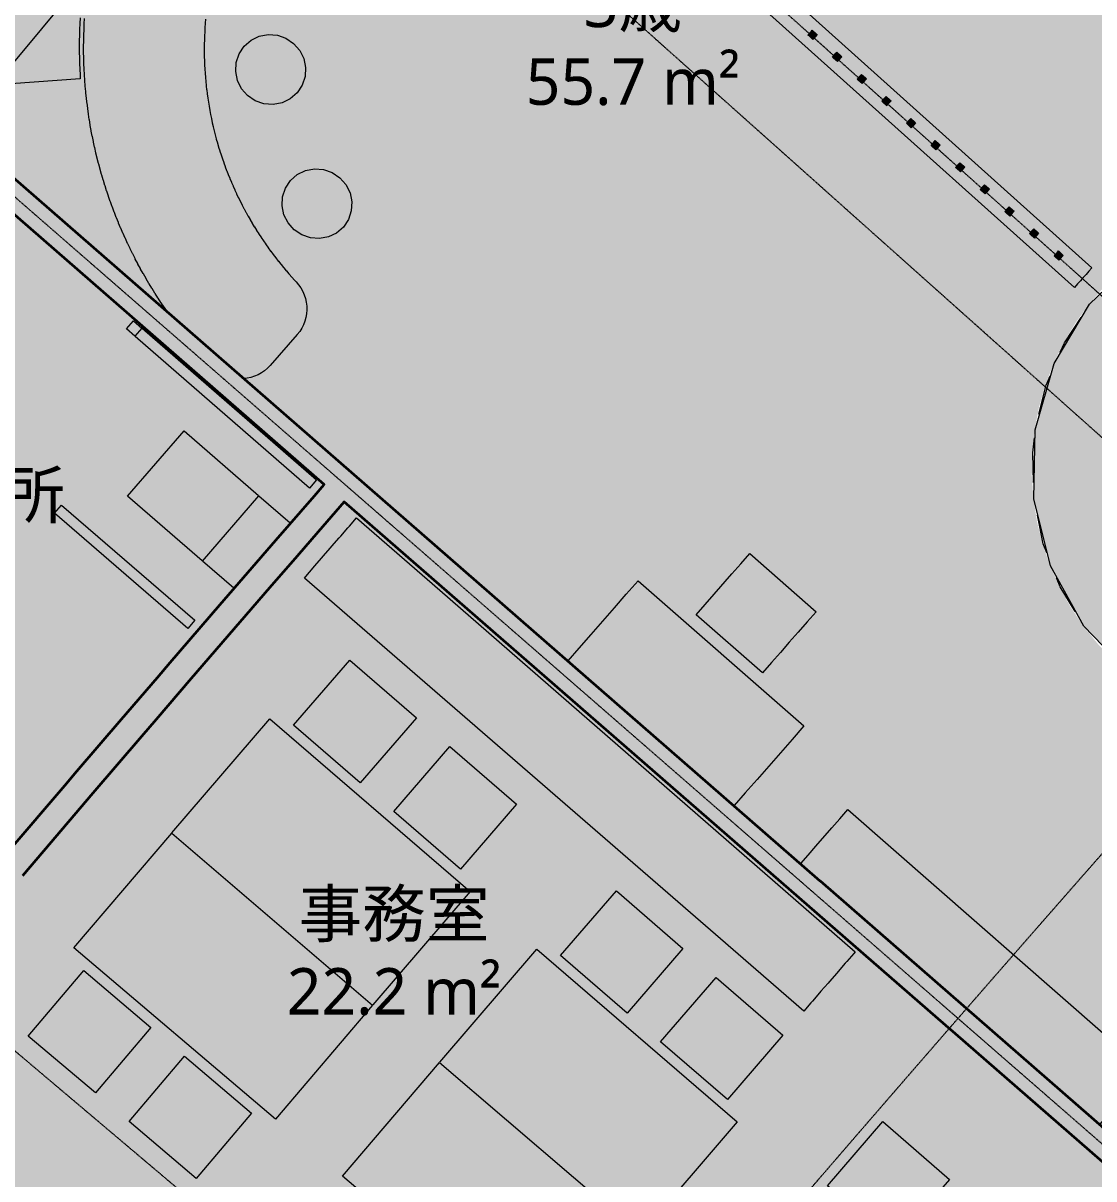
# Model space of a CAD drawing. Header units: millimetres. Extents: x -100577 to 287200, y -212120 to 238461.
# Drawn here: x 57077 to 61937, y 32017 to 37261 of the extents above; entities that cross this region are included whole.
import ezdxf

# ---------------------------------------------------------------- set-up
doc = ezdxf.new("R2010")
doc.units = ezdxf.units.MM
doc.linetypes.add('DASHDOT', pattern=[3.556, 2.54, -0.508, 0, -0.508])
for name, color, linetype, lineweight in [('01_切断（構造・壁）', 7, 'Continuous', 35), ('02_切断（家具）', 8, 'Continuous', 18), ('06_部屋の色', 8, 'Continuous', 0), ('10_見えがかり', 7, 'Continuous', 13), ('11_見えがかり（家具）', 8, 'Continuous', 9), ('40_通り芯', 1, 'DASHDOT', 9), ('50_寸法', 3, 'Continuous', 9), ('60_部屋名・面積', 7, 'Continuous', 13), ('70_断面の位置', 6, 'DASHDOT', 9)]:
    doc.layers.add(name, color=color, linetype=linetype, lineweight=lineweight)
doc.styles.add('JP', font='NotoSansCJKjp-Regular.otf')

msp = doc.modelspace()

# ---------------------------------------------------------------- hatches: boundary and pattern name
at = {"layer": '02_切断（家具）'}
for points in [[(60639.3, 37207.3), (60654.8, 37224.6), (60658.9, 37229.2), (60676.5, 37213.3), (60681.2, 37209.1), (60665.7, 37191.9), (60661.6, 37187.3), (60644, 37203.1)], [(60751, 37107.2), (60766.4, 37124.4), (60770.5, 37129), (60788.2, 37113.2), (60792.9, 37109), (60777.4, 37091.8), (60773.3, 37087.2), (60755.7, 37103)], [(60862.6, 37007.1), (60878, 37024.2), (60882.2, 37028.9), (60899.8, 37013.1), (60904.5, 37008.8), (60889.1, 36991.6), (60885, 36987), (60867.4, 37002.8)], [(60974.3, 36906.9), (60989.7, 36924), (60993.8, 36928.7), (61011.4, 36912.9), (61016.2, 36908.7), (61000.8, 36891.5), (60996.6, 36886.9), (60979.1, 36902.6)], [(61086, 36806.8), (61101.3, 36823.9), (61105.5, 36828.5), (61123, 36812.8), (61127.8, 36808.5), (61112.5, 36791.4), (61108.3, 36786.7), (61090.8, 36802.5)], [(61197.7, 36706.6), (61212.9, 36723.7), (61217.2, 36728.4), (61234.7, 36712.7), (61239.5, 36708.3), (61224.2, 36691.3), (61220, 36686.6), (61202.5, 36702.3)], [(61309.3, 36606.5), (61324.6, 36623.5), (61328.8, 36628.2), (61346.3, 36612.6), (61351.2, 36608.2), (61335.9, 36591.2), (61331.7, 36586.5), (61314.2, 36602.1)], [(61421, 36506.3), (61436.2, 36523.3), (61440.5, 36528.1), (61457.9, 36512.4), (61462.8, 36508), (61447.6, 36491.1), (61443.3, 36486.3), (61425.9, 36501.9)], [(61532.7, 36406.2), (61547.9, 36423.1), (61552.2, 36427.9), (61569.6, 36412.3), (61574.5, 36407.9), (61559.3, 36391), (61555, 36386.2), (61537.6, 36401.8)], [(61644.4, 36306.1), (61659.5, 36322.9), (61663.8, 36327.7), (61681.2, 36312.2), (61686.1, 36307.7), (61671, 36290.9), (61666.7, 36286), (61649.3, 36301.6)], [(61756, 36205.9), (61771.1, 36222.7), (61775.5, 36227.6), (61792.8, 36212), (61797.8, 36207.6), (61782.7, 36190.7), (61778.4, 36185.9), (61761, 36201.4)], [(58968.1, 34688.6), (60854.1, 33047.6), (60847.6, 33040.1), (60815.1, 33002.8), (60808.6, 32995.3), (60776.2, 32957.9), (60769.7, 32950.4), (60737.2, 32913), (60730.7, 32905.6), (60698.2, 32868.2), (60691.7, 32860.7), (60659.3, 32823.3), (60652.8, 32815.8), (60620.3, 32778.4), (60242.6, 33105.9), (58353.6, 34743.5), (58360.2, 34751.1), (58393.1, 34789.1), (58399.7, 34796.7), (58432.6, 34834.7), (58439.2, 34842.3), (58472.2, 34880.2), (58478.8, 34887.8), (58511.8, 34925.8), (58518.4, 34933.4), (58551.3, 34971.3), (58557.9, 34978.9), (58590.9, 35016.8), (58968.1, 34688.6)]]:
    msp.add_hatch(color=8, dxfattribs=at).paths.add_polyline_path(points)
at = {"layer": '06_部屋の色', "true_color": 0xe9dfcf}
for points in [[(59145.9, 42600.1), (69183.6, 33329.2), (68240.3, 32292.7), (68266.2, 32269.2), (67323, 31232.9), (67297, 31256.3), (63750.1, 34437.3), (63796.7, 34490.9), (63858.3, 34575.7), (63912.3, 34665.5), (63958.3, 34759.8), (63995.8, 34857.6), (64024.7, 34958.4), (64044.7, 35061.3), (64055.7, 35165.5), (64057.5, 35270.4), (64050.2, 35374.9), (64033.8, 35478.5), (64008.4, 35580.2), (63974.3, 35679.3), (63931.7, 35775.1), (63880.8, 35866.8), (63822.2, 35953.7), (63756.3, 36035.1), (63683.4, 36110.5), (63604.3, 36179.3), (63519.5, 36240.9), (63429.6, 36294.9), (63335.4, 36340.9), (63237.6, 36378.5), (63136.8, 36407.3), (63033.9, 36427.4), (62929.6, 36438.3), (62824.8, 36440.1), (62720.2, 36432.8), (62616.7, 36416.4), (62515, 36391.1), (62415.9, 36356.9), (62320.1, 36314.3), (62228.4, 36263.5), (62141.5, 36204.9), (62060, 36138.9), (61984.6, 36066.1), (61962.4, 36040.5), (57124.7, 40379.3)], [(57124.7, 40379.3), (61962.4, 36040.5), (61915.9, 35986.9), (61854.2, 35902.1), (61800.2, 35812.3), (61754.3, 35718.1), (61716.7, 35620.2), (61687.8, 35519.4), (61667.8, 35416.5), (61656.9, 35312.3), (61655, 35207.5), (61662.4, 35102.9), (61678.8, 34999.3), (61704.1, 34897.6), (61738.2, 34798.5), (61780.9, 34702.7), (61831.7, 34611.1), (61890.3, 34524.1), (61956.3, 34442.7), (62029.1, 34367.3), (62108.2, 34298.5), (62193, 34236.9), (62282.9, 34182.9), (62377.1, 34136.9), (62475, 34099.4), (62575.8, 34070.5), (62678.7, 34050.5), (62782.9, 34039.5), (62887.7, 34037.7), (62992.3, 34045), (63095.8, 34061.4), (63197.6, 34086.7), (63296.7, 34120.9), (63392.4, 34163.5), (63484.1, 34214.3), (63571, 34273), (63652.5, 34338.9), (63727.9, 34411.8), (63750.1, 34437.3), (67297, 31256.3), (66368.9, 30206.1), (66395.1, 30182.9), (65467.2, 29133), (55136.2, 38129.2)], [(53252.5, 35933.7), (55136.2, 38129.2), (65440.9, 29156), (64528.3, 28092.3), (64554.8, 28069.5), (63642.4, 27006.1), (63615.7, 27028.7), (53397.7, 35666.8), (53469.3, 35750.3)], [(51259, 33542.8), (53174.4, 35842.5), (53391.3, 35659.1), (53397.7, 35666.8), (63615.7, 27028.7), (62718.7, 25951.8), (62745.6, 25929.4), (61848.9, 24852.8)], [(50973.3, 27824.3), (50951.2, 27877), (50930.3, 27931.4), (50910.5, 27987.2), (50891.6, 28044.1), (50873.2, 28101.7), (50855.3, 28159.8), (50837.4, 28218.1), (50819.5, 28276.2), (50801.3, 28334), (50782.4, 28391), (50762.8, 28447), (50742.2, 28501.6), (50720.2, 28554.7), (50698.7, 28608.2), (50678.9, 28664.1), (50660.7, 28721.8), (50643.5, 28780.8), (50626.9, 28840.7), (50610.5, 28900.8), (50593.9, 28960.7), (50576.7, 29019.7), (50558.4, 29077.5), (50538.7, 29133.4), (50517.2, 29186.9), (50493.3, 29237.5), (50466.8, 29284.7), (50437.2, 29327.9), (50404, 29366.7), (50366.9, 29400.4), (50327.6, 29431.3), (50288.4, 29462.3), (50285.4, 29464.7), (50388.8, 29595.7), (50680.9, 29963.9), (50778.1, 30085.9), (50973.8, 30331.4), (51267.6, 30698.3), (51562.2, 31064.4), (51857.6, 31429.9), (52153.9, 31794.7), (52451.1, 32158.8), (52650.1, 32401.6), (52749, 32522.2), (53047.9, 32884.9), (53347.5, 33247), (53648, 33608.3), (53949.3, 33968.9), (54251.5, 34328.9), (54554.5, 34688.1), (62496.7, 27973.9), (62209.2, 27633.1), (61922.5, 27291.5), (61636.6, 26949.3), (61351.5, 26606.4), (61067.2, 26262.9), (60783.6, 25918.7), (60692.9, 25808.2), (60689.8, 25804.3), (60500.9, 25573.9), (60218.9, 25228.4), (59937.8, 24882.3), (59657.4, 24535.5), (59377.9, 24188.1), (59099.1, 23840), (58913.4, 23607), (58821.2, 23491.3), (58544.1, 23141.9), (58267.7, 22791.9), (58028.5, 22487.4), (57995.8, 22518.9), (57959.2, 22553.3), (57922.2, 22587.2), (57884.6, 22620.3), (57808.8, 22685.5), (57770.8, 22718.1), (57732.8, 22750.7), (57694.7, 22783.2), (57656.5, 22815.5), (57618.2, 22847.7), (57579.8, 22879.7), (57541.2, 22911.5), (57502.5, 22943.1), (57463.5, 22974.4), (57424.3, 23005.5), (57383.9, 23035), (57341.6, 23062.1), (57297.6, 23087), (57252.2, 23110.1), (57205.5, 23131.7), (57157.9, 23152), (57109.6, 23171.4), (57060.8, 23190.2), (57011.8, 23208.7), (56962.7, 23227.2), (56913.9, 23245.9), (56865.5, 23265.3), (56817.9, 23285.6), (56771.2, 23307.1), (56725.8, 23330.2), (56681.7, 23355.1), (56639.4, 23382.1), (56599, 23411.6), (56561.3, 23444.5), (56526.7, 23481.4), (56494.8, 23521.7), (56465.1, 23565), (56437.5, 23610.7), (56411.4, 23658.5), (56386.4, 23707.7), (56362.3, 23757.9), (56314.9, 23859.4), (56290.8, 23909.8), (56266, 23959.2), (56240.1, 24007.1), (56212.6, 24053.1), (56184.8, 24098.7), (56157.9, 24145.4), (56131.7, 24193), (56105.9, 24241.1), (56080.3, 24289.5), (56054.7, 24337.9), (56028.9, 24386), (56002.6, 24433.5), (55975.7, 24480.1), (55947.8, 24525.6), (55918.8, 24569.7), (55888.4, 24612), (55856.5, 24652.2), (55822.7, 24690.2), (55786.9, 24725.6), (55748.9, 24758.1), (55708.4, 24787.5), (55665.7, 24814.1), (55621, 24838.1), (55574.5, 24859.8), (55526.3, 24879.4), (55476.7, 24897.2), (55426, 24913.5), (55374.2, 24928.5), (55321.6, 24942.5), (55268.4, 24955.7), (55214.8, 24968.4), (55161.1, 24980.9), (55107.3, 24993.3), (55053.8, 25006.1), (55000.7, 25019.4), (54948.2, 25033.5), (54896.6, 25048.7), (54846, 25065.2), (54795.4, 25081.8), (54743.9, 25097.1), (54691.6, 25111.4), (54638.7, 25125.1), (54585.5, 25138.3), (54532.2, 25151.3), (54478.9, 25164.4), (54426, 25178), (54373.6, 25192.2), (54321.9, 25207.3), (54271.2, 25223.6), (54221.6, 25241.4), (54173.4, 25260.9), (54126.7, 25282.5), (54081.9, 25306.4), (54039.1, 25332.8), (53998.5, 25362.1), (53960.4, 25394.5), (53924.6, 25429.9), (53890.9, 25467.9), (53859, 25508.3), (53828.7, 25550.7), (53799.8, 25594.8), (53771.9, 25640.3), (53744.9, 25686.8), (53718.4, 25734), (53692.2, 25781.7), (53666.2, 25829.5), (53639.9, 25877.1), (53613.3, 25924.1), (53585.9, 25970.2), (53557.6, 26015.1), (53528.1, 26058.6), (53497.2, 26100.2), (53464.6, 26139.6), (53430.1, 26176.6), (53394.4, 26212.2), (53358.7, 26247.6), (53322.9, 26283), (53287.1, 26318.3), (53251, 26353.4), (53214.9, 26388.3), (53178.6, 26423.1), (53142.1, 26457.6), (53105.5, 26491.9), (53068.6, 26525.9), (53031.5, 26559.6), (52994.2, 26593.1), (52956.6, 26626.2), (52918.8, 26658.9), (52880.6, 26691.3), (52842.2, 26723.3), (52803.4, 26754.8), (52764.2, 26785.9), (52723, 26814.4), (52678.3, 26838.4), (52630.5, 26858.5), (52580.2, 26875.3), (52527.7, 26889.4), (52473.6, 26901.4), (52418.2, 26911.9), (52362.1, 26921.4), (52305.7, 26930.5), (52249.5, 26939.9), (52194, 26950), (52139.5, 26961.6), (52086.6, 26975.2), (52035.7, 26991.3), (51987.3, 27010.6), (51941.8, 27033.7), (51898.1, 27058.9), (51854.4, 27084.3), (51810.9, 27109.8), (51767.5, 27135.5), (51724.3, 27161.4), (51681.2, 27187.5), (51638.4, 27213.9), (51595.7, 27240.5), (51553.3, 27267.5), (51511.1, 27294.7), (51469.2, 27322.3), (51427.6, 27350.2), (51386.3, 27378.6), (51345.2, 27407.3), (51304.6, 27436.4), (51264.2, 27466), (51224.3, 27496.1), (51184.7, 27526.6), (51146.9, 27559.4), (51111.9, 27595.9), (51079.8, 27635.9), (51050, 27679), (51022.5, 27725), (50997, 27773.5)]]:
    msp.add_hatch(color=8, dxfattribs=at).paths.add_polyline_path(points)
at = {"layer": '06_部屋の色', "true_color": 0x9fcb84}
h = msp.add_hatch(color=8, dxfattribs=at)
h.paths.add_polyline_path([(57319.5, 37890.7), (57526.9, 38125.6), (57734.7, 38360.2), (57942.8, 38594.4), (58151.3, 38828.3), (58360.2, 39061.9), (58464.1, 39177.8), (58569.4, 39295.2), (58778.9, 39528.1), (58988.9, 39760.7), (59199.2, 39993), (59409.8, 40225), (59620.8, 40456.7), (59832.2, 40688), (60043.9, 40919), (60255.9, 41149.7), (60468.4, 41380), (67002.1, 35345.3), (68108.2, 34323.6), (67906.7, 34105.1), (67705.5, 33886.2), (67504.6, 33667), (67304, 33447.5), (67103.8, 33227.7), (66903.9, 33007.6), (66704.4, 32787.2), (66505.2, 32566.4), (66306.3, 32345.4), (66209.8, 32237.7), (66206.4, 32234), (66107.8, 32124.1), (65909.7, 31902.4), (65711.8, 31680.5), (65514.3, 31458.2), (65317.2, 31235.6), (65120.4, 31012.8), (64923.9, 30789.6), (64727.8, 30566.1), (64532, 30342.4), (64336.6, 30118.3), (60415, 33533.2), (56493.5, 36948), (56699.5, 37184.2), (56905.8, 37420), (57112.5, 37655.5)])
h.paths.add_polyline_path([(61915.9, 35986.9), (61854.2, 35902.1), (61800.2, 35812.3), (61754.3, 35718.1), (61716.7, 35620.2), (61687.8, 35519.4), (61667.8, 35416.5), (61656.9, 35312.3), (61655, 35207.5), (61662.4, 35102.9), (61678.8, 34999.3), (61704.1, 34897.6), (61738.2, 34798.5), (61780.9, 34702.7), (61831.7, 34611.1), (61890.3, 34524.1), (61956.3, 34442.7), (62029.1, 34367.3), (62108.2, 34298.5), (62193, 34236.9), (62282.9, 34182.9), (62377.1, 34136.9), (62475, 34099.4), (62575.8, 34070.5), (62678.7, 34050.5), (62782.9, 34039.5), (62887.7, 34037.7), (62992.3, 34045), (63095.8, 34061.4), (63197.6, 34086.7), (63296.7, 34120.9), (63392.4, 34163.5), (63484.1, 34214.3), (63571, 34273), (63652.5, 34338.9), (63727.9, 34411.8), (63750, 34437.1), (63796.7, 34490.9), (63858.3, 34575.7), (63912.3, 34665.5), (63958.3, 34759.8), (63995.8, 34857.6), (64024.7, 34958.4), (64044.7, 35061.3), (64055.7, 35165.5), (64057.5, 35270.4), (64050.2, 35374.9), (64033.8, 35478.5), (64008.4, 35580.2), (63974.3, 35679.3), (63931.7, 35775.1), (63880.8, 35866.8), (63822.2, 35953.7), (63756.3, 36035.1), (63683.4, 36110.5), (63604.3, 36179.3), (63519.5, 36240.9), (63429.6, 36294.9), (63335.4, 36340.9), (63237.6, 36378.5), (63136.8, 36407.3), (63033.9, 36427.4), (62929.6, 36438.3), (62824.8, 36440.1), (62720.2, 36432.8), (62616.7, 36416.4), (62515, 36391.1), (62415.9, 36356.9), (62320.1, 36314.3), (62228.4, 36263.5), (62141.5, 36204.9), (62060, 36138.9), (61984.6, 36066.1), (61962.3, 36040.4)], flags=0)
at = {"layer": '06_部屋の色', "true_color": 0xd5ebee}
msp.add_hatch(color=8, dxfattribs=at).paths.add_polyline_path([(57568.7, 34063.6), (57091.6, 33505.5), (56616.6, 32945.6), (54554.6, 34688.7), (55036.1, 35256.1), (55519.6, 35821.8), (56005.2, 36385.7), (56492.9, 36947.7), (58529.1, 35174.6), (58047.9, 34620)])
at = {"layer": '06_部屋の色', "true_color": 0x9fcb84}
msp.add_hatch(color=8, dxfattribs=at).paths.add_polyline_path([(62142.6, 36203.2), (62416.6, 36355.1), (62720.5, 36430.9), (63033.8, 36425.4), (63334.9, 36339.1), (63603.4, 36177.7), (63821, 35952.4), (63972.9, 35678.4), (64048.7, 35374.5), (64043.2, 35061.2), (63956.9, 34760.1), (63795.5, 34491.6), (63570.2, 34274), (63296.2, 34122.1), (62992.2, 34046.3), (62679, 34051.8), (62377.9, 34138.1), (62109.4, 34299.5), (61891.8, 34524.8), (61739.9, 34798.8), (61664.1, 35102.8), (61669.6, 35416), (61755.9, 35717.1), (61917.3, 35985.6)])
at = {"layer": '06_部屋の色', "true_color": 0xd9d3ec}
msp.add_hatch(color=8, dxfattribs=at).paths.add_polyline_path([(63412.5, 29049.6), (62953.7, 28512.9), (62496.9, 27974.5), (56616.6, 32945.6), (57091.6, 33505.5), (57568.7, 34063.6), (58047.9, 34620), (58529.1, 35174.6), (64336, 30118), (63873.3, 29584.7)])

# ---------------------------------------------------------------- linework, layer by layer
at = {"layer": '01_切断（構造・壁）'}
for points in [[(57475.5, 37953.1), (56579.3, 36953.8), (60692.9, 33369.7), (60693.9, 33368.8), (64196, 30317.4)], [(57014.2, 33507.1), (57265.8, 33801.5), (57321.4, 33866.5), (57523.2, 34102.7), (57686.8, 34292.7), (57744.3, 34359.5), (57970.5, 34622.2), (58224.3, 34914.8), (58399.7, 35117), (58443.9, 35168.1), (56497.7, 36861.8)], [(62587.3, 31562.1), (61308.9, 32674.7), (61308.9, 32674.7), (61265.6, 32712.4), (61265.6, 32712.4), (59689.2, 34084.3), (58534.5, 35089.3), (58416.3, 34953.1), (58320.7, 34842.8), (58195.6, 34698.6), (58061.3, 34543.8), (57840.3, 34287.1), (57680.7, 34101.7), (57614.3, 34024.6), (57394.2, 33767.1), (57169, 33503.8), (57073.9, 33391.8)]]:
    msp.add_lwpolyline(points, dxfattribs=at)
at = {"layer": '02_切断（家具）'}
for points in [[(60639.3, 37207.3), (60654.8, 37224.6), (60658.9, 37229.2), (60676.5, 37213.3), (60681.2, 37209.1), (60665.7, 37191.9), (60661.6, 37187.3), (60644, 37203.1), (60639.3, 37207.3)], [(60751, 37107.2), (60766.4, 37124.4), (60770.5, 37129), (60788.2, 37113.2), (60792.9, 37109), (60777.4, 37091.8), (60773.3, 37087.2), (60755.7, 37103), (60751, 37107.2)], [(60862.6, 37007.1), (60878, 37024.2), (60882.2, 37028.9), (60899.8, 37013.1), (60904.5, 37008.8), (60889.1, 36991.6), (60885, 36987), (60867.4, 37002.8), (60862.6, 37007.1)], [(60974.3, 36906.9), (60989.7, 36924), (60993.8, 36928.7), (61011.4, 36912.9), (61016.2, 36908.7), (61000.8, 36891.5), (60996.6, 36886.9), (60979.1, 36902.6), (60974.3, 36906.9)], [(61086, 36806.8), (61101.3, 36823.9), (61105.5, 36828.5), (61123, 36812.8), (61127.8, 36808.5), (61112.5, 36791.4), (61108.3, 36786.7), (61090.8, 36802.5), (61086, 36806.8)], [(61197.7, 36706.6), (61212.9, 36723.7), (61217.2, 36728.4), (61234.7, 36712.7), (61239.5, 36708.3), (61224.2, 36691.3), (61220, 36686.6), (61202.5, 36702.3), (61197.7, 36706.6)], [(61309.3, 36606.5), (61324.6, 36623.5), (61328.8, 36628.2), (61346.3, 36612.6), (61351.2, 36608.2), (61335.9, 36591.2), (61331.7, 36586.5), (61314.2, 36602.1), (61309.3, 36606.5)], [(61421, 36506.3), (61436.2, 36523.3), (61440.5, 36528.1), (61457.9, 36512.4), (61462.8, 36508), (61447.6, 36491.1), (61443.3, 36486.3), (61425.9, 36501.9), (61421, 36506.3)], [(61532.7, 36406.2), (61547.9, 36423.1), (61552.2, 36427.9), (61569.6, 36412.3), (61574.5, 36407.9), (61559.3, 36391), (61555, 36386.2), (61537.6, 36401.8), (61532.7, 36406.2)], [(61644.4, 36306.1), (61659.5, 36322.9), (61663.8, 36327.7), (61681.2, 36312.2), (61686.1, 36307.7), (61671, 36290.9), (61666.7, 36286), (61649.3, 36301.6), (61644.4, 36306.1)], [(61756, 36205.9), (61771.1, 36222.7), (61775.5, 36227.6), (61792.8, 36212), (61797.8, 36207.6), (61782.7, 36190.7), (61778.4, 36185.9), (61761, 36201.4), (61756, 36205.9)], [(58968.1, 34688.6), (60854.1, 33047.6), (60847.6, 33040.1), (60815.1, 33002.8), (60808.6, 32995.3), (60776.2, 32957.9), (60769.7, 32950.4), (60737.2, 32913), (60730.7, 32905.6), (60698.2, 32868.2), (60691.7, 32860.7), (60659.3, 32823.3), (60652.8, 32815.8), (60620.3, 32778.4), (60242.6, 33105.9), (58353.6, 34743.5), (58360.2, 34751.1), (58393.1, 34789.1), (58399.7, 34796.7), (58432.6, 34834.7), (58439.2, 34842.3), (58472.2, 34880.2), (58478.8, 34887.8), (58511.8, 34925.8), (58518.4, 34933.4), (58551.3, 34971.3), (58557.9, 34978.9), (58590.9, 35016.8), (58968.1, 34688.6), (58968.1, 34688.6)]]:
    msp.add_lwpolyline(points, dxfattribs=at)
at = {"layer": '10_見えがかり'}
for points in [[(61802.9, 35810.9), (61879, 35925.8)], [(61784.5, 35768.6), (61802.9, 35810.9)], [(61687.7, 35486.5), (61719.6, 35619.2), (61737.8, 35661.1)], [(61663.4, 35177.2), (61659.9, 35312.1), (61666.9, 35379.2)], [(61723.3, 34857.1), (61707, 34898.5), (61680.5, 35028.9)], [(61852.1, 34592.2), (61783.6, 34704.1), (61767.5, 34744.9)]]:
    msp.add_lwpolyline(points, dxfattribs=at)
at = {"layer": '11_見えがかり（家具）'}
for points in [[(58567, 39167.1), (61928.2, 36150.7), (61914.5, 36135.5), (61901.5, 36121), (61888.6, 36106.6), (61875.6, 36092.1)], [(61875.6, 36092.1), (61862.7, 36077.7), (61849, 36062.4), (58486, 39076.8)], [(57336.4, 37284.9), (57334.8, 37259.1), (57333.6, 37233.2), (57332.7, 37207.4), (57332.2, 37181.5), (57331.9, 37155.7), (57332, 37129.8), (57332.4, 37104), (57333.1, 37078.1), (57334.2, 37052.2), (57335.6, 37026.4), (57336.7, 37008.5), (56582.7, 36954.6)], [(57730, 35953.9), (57718.6, 35970.4), (57717.3, 35972.3), (57704.1, 35991.8), (57702.9, 35993.6), (57690, 36013.3), (57688.8, 36015.1), (57676.1, 36034.9), (57674.9, 36036.8), (57662.5, 36056.8), (57661.3, 36058.6), (57649.1, 36078.8), (57648, 36080.7), (57636, 36100.9), (57634.9, 36102.8), (57623.2, 36123.2), (57622.1, 36125.1), (57610.6, 36145.7), (57609.6, 36147.6), (57598.4, 36168.3), (57597.3, 36170.2), (57586.4, 36191.1), (57585.4, 36193), (57574.7, 36214), (57573.7, 36215.9), (57563.3, 36237), (57562.3, 36239), (57552.1, 36260.2), (57551.2, 36262.2), (57541.3, 36283.5), (57540.4, 36285.5), (57530.7, 36306.9), (57529.8, 36308.9), (57520.4, 36330.5), (57519.6, 36332.5), (57510.4, 36354.2), (57509.6, 36356.2), (57500.8, 36378), (57499.9, 36380), (57491.4, 36401.9), (57490.6, 36403.9), (57482.2, 36425.9), (57481.5, 36428), (57473.4, 36450), (57472.7, 36452.1), (57464.9, 36474.3), (57464.2, 36476.4), (57456.7, 36498.6), (57456, 36500.7), (57448.8, 36523.1), (57448.2, 36525.2), (57441.2, 36547.6), (57440.6, 36549.7), (57433.9, 36572.2), (57433.3, 36574.3), (57426.9, 36596.9), (57426.3, 36599), (57420.2, 36621.7), (57419.7, 36623.8), (57413.8, 36646.6), (57413.3, 36648.7), (57407.8, 36671.5), (57407.3, 36673.6), (57402, 36696.5), (57401.5, 36698.6), (57396.5, 36721.6), (57396.1, 36723.7), (57391.4, 36746.7), (57391, 36748.9), (57386.6, 36771.9), (57386.2, 36774.1), (57382, 36797.2), (57381.7, 36799.3), (57377.8, 36822.5), (57377.5, 36824.6), (57373.9, 36847.8), (57373.6, 36850), (57370.4, 36873.2), (57370.1, 36875.4), (57367.1, 36898.6), (57366.8, 36900.8), (57364.1, 36924.1), (57363.9, 36926.3), (57361.5, 36949.6), (57361.3, 36951.8), (57359.2, 36975.1), (57359, 36977.3), (57357.2, 37000.7), (57357, 37002.9), (57355.5, 37026.3), (57355.4, 37028.5), (57354.1, 37052.1), (57354.1, 37052.1), (57353.1, 37077.5), (57352.4, 37103.1), (57352.3, 37105.1), (57352.3, 37105.1), (57351.9, 37128.7), (57351.9, 37130.9), (57351.9, 37154.3), (57351.9, 37156.5), (57352.1, 37179.9), (57352.1, 37182.1), (57352.6, 37205.5), (57352.7, 37207.7), (57353.5, 37231.1), (57353.6, 37233.3), (57354.7, 37256.7), (57354.8, 37258.9), (57356.2, 37282.3)], [(57905.3, 37278.8), (57903.8, 37261.1), (57903.8, 37260), (57902.5, 37242.2), (57902.4, 37241.1), (57901.3, 37223.4), (57901.3, 37222.3), (57900.4, 37204.5), (57900.4, 37203.4), (57899.8, 37185.7), (57899.7, 37184.6), (57899.4, 37166.8), (57899.3, 37165.7), (57899.2, 37147.9), (57899.2, 37146.8), (57899.2, 37129), (57899.2, 37127.9), (57899.5, 37110.1), (57899.5, 37109), (57900, 37091.2), (57900, 37090.1), (57900.7, 37072.4), (57900.8, 37071.3), (57901.7, 37053.5), (57901.7, 37052.4), (57902.9, 37034.6), (57903, 37033.5), (57904.3, 37015.8), (57904.4, 37014.7), (57906, 36997), (57906.1, 36995.9), (57907.9, 36978.1), (57908, 36977.1), (57910, 36959.4), (57910.2, 36958.3), (57912.4, 36940.6), (57912.6, 36939.5), (57915, 36921.9), (57915.2, 36920.8), (57917.9, 36903.2), (57918, 36902.1), (57920.9, 36884.5), (57921.1, 36883.4), (57924.2, 36865.9), (57924.4, 36864.8), (57927.7, 36847.3), (57928, 36846.2), (57931.5, 36828.7), (57931.7, 36827.6), (57935.5, 36810.2), (57935.7, 36809.1), (57939.7, 36791.7), (57939.9, 36790.7), (57944.1, 36773.3), (57944.4, 36772.3), (57948.8, 36755), (57949.1, 36753.9), (57953.7, 36736.7), (57954, 36735.6), (57958.8, 36718.5), (57959.1, 36717.4), (57964.2, 36700.3), (57964.5, 36699.2), (57969.7, 36682.2), (57970, 36681.1), (57975.5, 36664.1), (57975.8, 36663.1), (57981.5, 36646.2), (57981.9, 36645.1), (57987.7, 36628.3), (57988.1, 36627.2), (57994.2, 36610.4), (57994.6, 36609.4), (58000.9, 36592.7), (58001.3, 36591.7), (58007.8, 36575), (58008.2, 36574), (58014.9, 36557.4), (58015.3, 36556.4), (58022.2, 36539.9), (58022.6, 36538.9), (58029.7, 36522.5), (58030.2, 36521.5), (58037.5, 36505.2), (58037.9, 36504.2), (58045.4, 36488), (58045.9, 36487), (58053.6, 36470.9), (58054.1, 36469.9), (58062, 36453.8), (58062.5, 36452.8), (58070.6, 36436.9), (58071.1, 36435.9), (58079.3, 36420.1), (58079.9, 36419.1), (58088.3, 36403.4), (58088.9, 36402.4), (58097.6, 36386.8), (58098.1, 36385.8), (58107, 36370.3), (58107.5, 36369.3), (58116.6, 36353.9), (58117.1, 36352.9), (58126.4, 36337.6), (58126.9, 36336.7), (58136.4, 36321.5), (58137, 36320.5), (58146.6, 36305.4), (58147.2, 36304.5), (58157, 36289.5), (58157.6, 36288.6), (58167.6, 36273.8), (58168.2, 36272.9), (58178.4, 36258.1), (58179, 36257.2), (58189.3, 36242.6), (58190, 36241.7), (58200.5, 36227.2), (58201.1, 36226.3), (58211.8, 36212), (58212.5, 36211.1), (58223.4, 36196.9), (58224, 36196), (58235.1, 36181.9), (58235.8, 36181), (58247, 36167.1), (58247.7, 36166.2), (58259.1, 36152.4), (58259.8, 36151.5), (58271.3, 36137.8), (58272, 36137), (58283.7, 36123.5), (58284.5, 36122.6), (58296.3, 36109.2), (58297.1, 36108.4), (58309.1, 36095.1), (58309.9, 36094.3), (58316.1, 36087.7), (58327.4, 36074.2), (58337.4, 36059.8), (58345.9, 36044.4), (58353, 36028.4), (58358.4, 36011.7), (58362.2, 35994.7), (58364.3, 35977.3), (58364.7, 35959.9), (58363.4, 35942.6), (58360.4, 35925.5), (58355.8, 35908.8), (58349.5, 35892.7), (58341.7, 35877.2), (58332.3, 35862.7), (58321.6, 35849.1), (58198.3, 35707.9), (58186.3, 35695.5), (58173.2, 35684.3), (58158.9, 35674.4), (58143.8, 35666.1), (58127.8, 35659.2), (58111.3, 35653.9), (58094.3, 35650.3), (58080.2, 35648.7)], [(58080.4, 37156.8), (58111.5, 37183.9), (58148.7, 37201.9), (58189.4, 37209.6), (58230.9, 37206.5), (58270.2, 37192.7), (58304.8, 37169.4), (58332.3, 37137.9), (58350.8, 37100.6), (58359.1, 37059.9), (58356.6, 37018.6), (58343.4, 36979.5), (58320.5, 36945.2), (58289.4, 36918.2), (58252.3, 36900.2), (58211.6, 36892.5), (58170.2, 36895.6), (58130.8, 36909.3), (58096.2, 36932.6), (58068.6, 36964), (58050.1, 37001.3), (58041.8, 37042), (58044.3, 37083.4), (58057.5, 37122.5), (58080.4, 37156.8)], [(58290.5, 36547.2), (58321.5, 36574.3), (58358.6, 36592.2), (58399.2, 36599.9), (58440.6, 36596.8), (58479.9, 36583.2), (58514.6, 36559.8), (58542.1, 36528.5), (58560.7, 36491.2), (58569.1, 36450.5), (58566.7, 36409.3), (58553.7, 36370.2), (58530.9, 36336), (58499.9, 36309.1), (58462.9, 36291.1), (58422.3, 36283.4), (58380.9, 36286.5), (58341.5, 36300.1), (58306.9, 36323.4), (58279.3, 36354.7), (58260.6, 36392), (58252.2, 36432.7), (58254.6, 36473.9), (58267.7, 36513), (58290.5, 36547.2)], [(62109.4, 34299.5), (61891.8, 34524.8), (61739.9, 34798.8), (61664.1, 35102.8), (61669.6, 35416), (61755.9, 35717.1), (61917.3, 35985.6), (62142.6, 36203.2)], [(57546.5, 35873.5), (57578.8, 35910.7), (57616.6, 35877.9), (57584.2, 35840.7), (57546.5, 35873.5)], [(57618.1, 35876.6), (58408.6, 35188.6), (58376.5, 35151.6), (57585.7, 35839.4)], [(57889.3, 34821.9), (57550.4, 35114.9), (57807.8, 35411.9), (58146.1, 35118.2)], [(58033.1, 34697.5), (57890.8, 34820.6), (58147.6, 35116.9), (58289.8, 34993.4)], [(57219.2, 35037.4), (57251.3, 35074.6), (57857, 34552), (57825, 34514.9), (57219.2, 35037.4)], [(60473.3, 34359.7), (60432.8, 34313.6), (60132, 34577.2), (60213.1, 34669.7), (60294.2, 34762.1), (60334.8, 34808.3), (60375.4, 34854.5), (60675.8, 34590.4), (60635.3, 34544.3), (60594.7, 34498.1), (60554.2, 34452), (60513.8, 34405.9), (60473.3, 34359.7)], [(59550.5, 34367.7), (59601.2, 34425.8), (59654.5, 34486.8), (59707.8, 34547.9), (59761.1, 34608.9), (59814.5, 34669.9), (59867.9, 34730.9), (60620.2, 34072.2), (60567.1, 34011.5), (60514, 33950.8), (60460.9, 33890.1), (60407.9, 33829.3), (60354.9, 33768.5), (60304.5, 33710.7)], [(58304.5, 34075.6), (58559.8, 34371.1), (58862.2, 34109.3), (58607.4, 33814.4), (58304.5, 34075.6)], [(57752.7, 33586.7), (58196.9, 34103.9), (59105.9, 33320.5), (58664.3, 32806.4)], [(58758.9, 33683.8), (59013.4, 33978.4), (59315.9, 33716.6), (59061.8, 33422.6), (58758.9, 33683.8)], [(60675.4, 33527.5), (60747.4, 33609.9), (60783.4, 33651.2), (60819.4, 33692.4), (62174.5, 32507.7), (62138.9, 32466.8), (62103.2, 32426), (62067.5, 32385.1), (62031.9, 32344.3), (61996.2, 32303.4), (61963.2, 32265.5)], [(57307.6, 33064.9), (57751.4, 33585.2), (58663, 32804.9), (58222, 32287.8), (57307.6, 33064.9)], [(60606.1, 33448), (60639.4, 33486.2), (60675.4, 33527.5)], [(59516.2, 33030.8), (59769.5, 33323.9), (60071.9, 33062.1), (59819.2, 32769.6), (59516.2, 33030.8)], [(58968.2, 32546.3), (59408.9, 33059.4), (60317.9, 32276), (59879.9, 31766)], [(57099.6, 32665.1), (57352.2, 32963), (57657, 32704), (57405, 32406.7), (57099.6, 32665.1)], [(59970.6, 32638.9), (60223.2, 32931.2), (60525.6, 32669.4), (60273.6, 32377.7), (59970.6, 32638.9)], [(57557.7, 32277.5), (57809.5, 32574.5), (58114.3, 32315.5), (57863, 32019.1), (57557.7, 32277.5)], [(58526.7, 32028.7), (58966.9, 32544.8), (59878.6, 31764.5), (59441.1, 31251.5), (58526.7, 32028.7)], [(60728, 31985.9), (60979.2, 32276.7), (61281.6, 32014.9), (61030.9, 31724.7), (60728, 31985.9)]]:
    msp.add_lwpolyline(points, dxfattribs=at)
at = {"layer": '40_通り芯'}
for points in [[(69776, 29025), (55333.2, 41977.4)], [(67956.5, 26966.1), (53326.1, 39706.2)], [(66167.3, 24880.8), (51352.4, 37406)]]:
    msp.add_lwpolyline(points, dxfattribs=at)
at = {"layer": '50_寸法'}
msp.add_lwpolyline([(35707.5, 11478.3), (72069.7, 55135)], dxfattribs=at)
at = {"layer": '70_断面の位置'}
for points in [[(68877, 29220), (45002.4, 50527.3)], [(57881.8, 28687.4), (58077.7, 28924.6), (58273.9, 29161.5), (58470.5, 29398.1), (58667.5, 29634.4), (58864.8, 29870.3), (59062.5, 30106), (59260.6, 30341.4), (59459, 30576.4), (59657.8, 30811.1), (59857, 31045.5), (60056.5, 31279.7), (60256.4, 31513.5), (60456.7, 31746.9), (60657.3, 31980.1), (60858.3, 32213), (61059.7, 32445.5), (61261.4, 32677.8), (61463.5, 32909.7), (61665.9, 33141.3), (61868.7, 33372.6), (62071.9, 33603.5)]]:
    msp.add_lwpolyline(points, dxfattribs=at)

# ---------------------------------------------------------------- texts
at = {"layer": '60_部屋名・面積', "char_height": 211.68, "attachment_point": 5, "style": 'JP'}
for s, insert in [('3歳\\P55.7 m²', (59844.6, 37170.9)), ('多目的便所\\P8.0 m²', (56544.3, 34942.8)), ('事務室\\P22.2 m²', (58760.4, 33042.1))]:
    msp.add_mtext(s, dxfattribs=dict(at, insert=insert))

doc.saveas('drawing.dxf')
